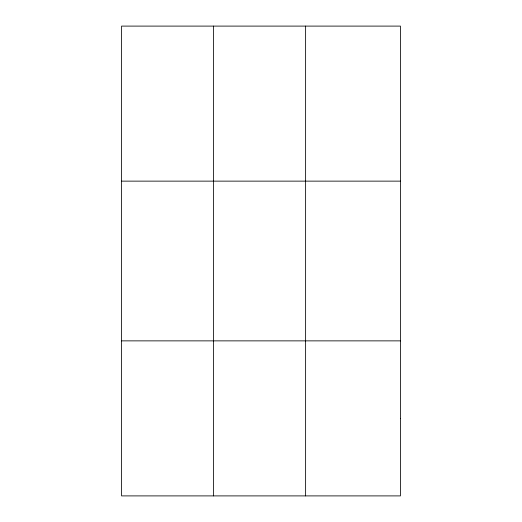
<?xml version="1.0" encoding="UTF-8"?>
<svg xmlns="http://www.w3.org/2000/svg" width="522" height="522" viewBox="0 0 522 522"><rect width="100%" height="100%" fill="white"/><g stroke="black" fill="none" stroke-linecap="round" stroke-linejoin="round"><path stroke-width="0.78" d="M213.596 495.9L213.596 26.1M305.618 495.9L305.618 26.1M121.567 181.134L400.433 181.134M121.567 340.866L400.433 340.866M400.433 418.383L400.433 495.9L121.567 495.9L121.567 26.1L400.433 26.1L400.433 418.383"/></g></svg>
